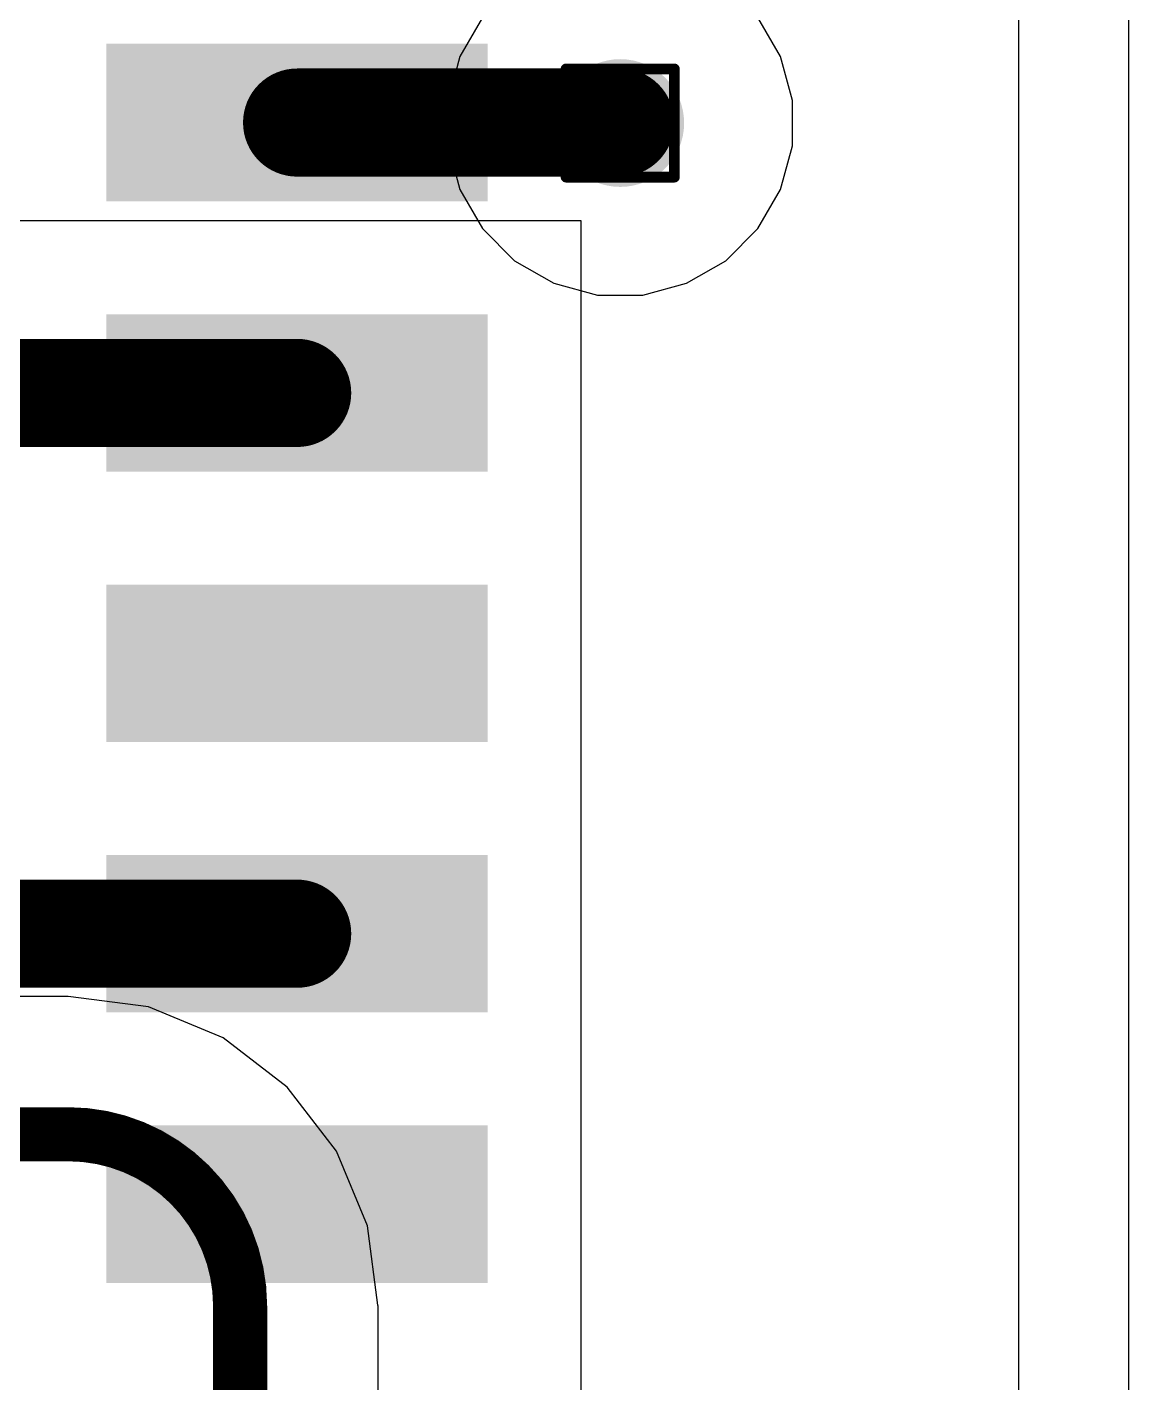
# Model space of a CAD drawing. Header units: inches. Extents: x -5 to 230, y -4 to 159.
# Drawn here: x 65.44 to 70.61, y 48.95 to 55.31 of the extents above; entities that cross this region are included whole.
import ezdxf

# ---------------------------------------------------------------- set-up
doc = ezdxf.new("R2010")
doc.units = ezdxf.units.IN
for name, color, linetype in [('Bottom Layer', 5, 'Continuous'), ('Drill Drawing', 1, 'Continuous'), ('Layer 1', 16, 'Continuous'), ('Layer 2', 76, 'Continuous'), ('Top Layer', 1, 'Continuous'), ('Top Paste', 8, 'Continuous'), ('Top Solder', 216, 'Continuous'), ('Via Holes', 16, 'Continuous')]:
    doc.layers.add(name, color=color, linetype=linetype)

# ---------------------------------------------------------------- blocks, each defined once
blk = doc.blocks.new('SOIC_16_300____37')
at = {"layer": 'Top Layer'}
for points in [[(-5.69999876, 3.474999399999999), (-4.04999952, 3.474999399999999), (-4.04999952, 2.8750006), (-5.69999876, 2.8750006)], [(-5.69999876, 2.2049994), (-4.04999952, 2.2049994), (-4.04999952, 1.6050006), (-5.69999876, 1.6050006)], [(-5.69999876, 0.9349994), (-4.04999952, 0.9349994), (-4.04999952, 0.3350006), (-5.69999876, 0.3350006)], [(-5.69999876, -0.3350006), (-4.04999952, -0.3350006), (-4.04999952, -0.9349994), (-5.69999876, -0.9349994)], [(-5.69999876, -1.6050006), (-4.04999952, -1.6050006), (-4.04999952, -2.2049994), (-5.69999876, -2.2049994)]]:
    blk.add_hatch(color=1, dxfattribs=at).paths.add_polyline_path(points)
at = {"layer": 'Top Paste'}
for points in [[(-5.69999876, 3.474999399999999), (-4.04999952, 3.474999399999999), (-4.04999952, 2.8750006), (-5.69999876, 2.8750006)], [(-5.69999876, 2.2049994), (-4.04999952, 2.2049994), (-4.04999952, 1.6050006), (-5.69999876, 1.6050006)], [(-5.69999876, 0.9349994), (-4.04999952, 0.9349994), (-4.04999952, 0.3350006), (-5.69999876, 0.3350006)], [(-5.69999876, -0.3350006), (-4.04999952, -0.3350006), (-4.04999952, -0.9349994), (-5.69999876, -0.9349994)], [(-5.69999876, -1.6050006), (-4.04999952, -1.6050006), (-4.04999952, -2.2049994), (-5.69999876, -2.2049994)]]:
    blk.add_hatch(color=8, dxfattribs=at).paths.add_polyline_path(points)
at = {"layer": 'Top Solder'}
for points in [[(-5.769998619999999, 3.54499926), (-3.97999966, 3.54499926), (-3.97999966, 2.80500074), (-5.769998619999999, 2.80500074)], [(-5.769998619999999, 2.27499926), (-3.97999966, 2.27499926), (-3.97999966, 1.53500074), (-5.769998619999999, 1.53500074)], [(-5.769998619999999, 1.00499926), (-3.97999966, 1.00499926), (-3.97999966, 0.26500074), (-5.769998619999999, 0.26500074)], [(-5.769998619999999, -0.26500074), (-3.97999966, -0.26500074), (-3.97999966, -1.00499926), (-5.769998619999999, -1.00499926)], [(-5.769998619999999, -1.53500074), (-3.97999966, -1.53500074), (-3.97999966, -2.27499926), (-5.769998619999999, -2.27499926)]]:
    blk.add_hatch(color=216, dxfattribs=at).paths.add_polyline_path(points)

msp = doc.modelspace()

# ---------------------------------------------------------------- hatches: boundary and pattern name
at = {"layer": 'Bottom Layer'}
h = msp.add_hatch(color=5, dxfattribs=at)
edge = h.paths.add_edge_path()
edge.add_arc((68.22439999999999, 54.864), 0.2999994, 0, 360)
at = {"layer": 'Layer 1'}
h = msp.add_hatch(color=16, dxfattribs=at)
edge = h.paths.add_edge_path()
edge.add_arc((68.22439999999999, 54.864), 0.2999994, 0, 360)
at = {"layer": 'Layer 2'}
h = msp.add_hatch(color=76, dxfattribs=at)
edge = h.paths.add_edge_path()
edge.add_arc((68.22439999999999, 54.864), 0.2999994, 0, 360)
at = {"layer": 'Top Layer'}
h = msp.add_hatch(color=1, dxfattribs=at)
edge = h.paths.add_edge_path()
edge.add_arc((68.22439999999999, 54.864), 0.2999994, 0, 360)
at = {"layer": 'Via Holes'}
h = msp.add_hatch(color=7, dxfattribs=at)
edge = h.paths.add_edge_path()
edge.add_arc((68.22439999999999, 54.864), 0.1499997, 0, 360)

# ---------------------------------------------------------------- linework, layer by layer
at = {"layer": 'Bottom Layer'}
for p, q in [((70.09403812, 55.49058244), (70.09404828, 46.74480618)), ((70.612, 46.7363048), (70.61198983999999, 55.49899491999999)), ((65.63308184, 50.76164092), (60.1849317, 50.76164092)), ((66.00955048, 50.71208044), (65.63308184, 50.76164345999999)), ((65.63308184, 50.76164345999999), (65.63308184, 50.76164092)), ((66.36036512, 50.56676958), (66.00955048, 50.71208044)), ((66.66161674, 50.3356118), (66.36036512, 50.56676958)), ((66.89277452, 50.03436018), (66.66161674, 50.3356118)), ((67.03808538, 49.68354554), (66.89277452, 50.03436018)), ((67.08712516, 49.31105708), (67.03808538, 49.68354554)), ((67.08742488, 49.30954832), (67.08712516, 49.31105708)), ((67.08743249999999, 49.30954832), (67.08742488, 49.30954832)), ((67.08765348, 49.30844595999999), (67.08743249999999, 49.30954832)), ((67.08764332, 49.13409781999999), (67.0876484, 49.30843072)), ((67.0876484, 49.30843072), (67.08765348, 49.30844595999999)), ((67.08764586, 49.13202772), (67.08764332, 49.13409781999999)), ((67.08764332, 49.13181943999999), (67.08764586, 49.13202772)), ((67.08764332, 46.14556938), (67.08764332, 49.13181943999999))]:
    msp.add_line(p, q, dxfattribs=at)
for points in [[(31.496, 50.11420253999999, 0.254, 0.254, 0), (65.63308184, 50.1142, 0.254, 0.254, 0)], [(65.63308184, 50.1142, 0.254, 0.254, -0.4137168365698785), (66.44020494, 49.30844595999999, 0.254, 0.254, 0)], [(66.4402024, 40.9347543, 0.254, 0.254, 0), (66.4402024, 49.30844595999999, 0.254, 0.254, 0)]]:
    msp.add_lwpolyline(points, format="xyseb", dxfattribs=at)
for points in [[(65.56958184, 50.1142, 0.127, 0.127, 1), (65.69658184, 50.1142, 0.127, 0.127, 1)], [(65.56958184, 50.1142, 0.127, 0.127, 1), (65.69658184, 50.1142, 0.127, 0.127, 1)], [(66.37670239999999, 49.30844595999999, 0.127, 0.127, 1), (66.5037024, 49.30844595999999, 0.127, 0.127, 1)], [(66.37670494, 49.30844595999999, 0.127, 0.127, 1), (66.50370493999999, 49.30844595999999, 0.127, 0.127, 1)]]:
    msp.add_lwpolyline(points, format="xyseb", close=True, dxfattribs=at)
at = {"layer": 'Drill Drawing'}
for points in [[(67.9704, 55.11799999999999, 0.0508, 0.0508, 0), (68.4784, 55.11799999999999, 0.0508, 0.0508, 0)], [(67.9704, 54.60999999999999, 0.0508, 0.0508, 0), (67.9704, 55.11799999999999, 0.0508, 0.0508, 0)], [(68.4784, 54.60999999999999, 0.0508, 0.0508, 0), (68.4784, 55.11799999999999, 0.0508, 0.0508, 0)], [(68.072, 55.0164, 0.0508, 0.0508, 0), (68.3768, 55.0164, 0.0508, 0.0508, 0)], [(68.072, 54.7116, 0.0508, 0.0508, 0), (68.072, 55.0164, 0.0508, 0.0508, 0)], [(68.3768, 54.7116, 0.0508, 0.0508, 0), (68.3768, 55.0164, 0.0508, 0.0508, 0)], [(68.072, 54.7116, 0.0508, 0.0508, 0), (68.3768, 54.7116, 0.0508, 0.0508, 0)], [(67.9704, 54.60999999999999, 0.0508, 0.0508, 0), (68.4784, 54.60999999999999, 0.0508, 0.0508, 0)]]:
    msp.add_lwpolyline(points, format="xyseb", dxfattribs=at)
for points in [[(67.9577, 55.11799999999999, 0.0254, 0.0254, 1), (67.9831, 55.11799999999999, 0.0254, 0.0254, 1)], [(67.9577, 55.11799999999999, 0.0254, 0.0254, 1), (67.9831, 55.11799999999999, 0.0254, 0.0254, 1)], [(68.4657, 55.11799999999999, 0.0254, 0.0254, 1), (68.49109999999999, 55.11799999999999, 0.0254, 0.0254, 1)], [(68.4657, 55.11799999999999, 0.0254, 0.0254, 1), (68.49109999999999, 55.11799999999999, 0.0254, 0.0254, 1)], [(68.0593, 55.0164, 0.0254, 0.0254, 1), (68.0847, 55.0164, 0.0254, 0.0254, 1)], [(68.0593, 55.0164, 0.0254, 0.0254, 1), (68.0847, 55.0164, 0.0254, 0.0254, 1)], [(68.3641, 55.0164, 0.0254, 0.0254, 1), (68.3895, 55.0164, 0.0254, 0.0254, 1)], [(68.3641, 55.0164, 0.0254, 0.0254, 1), (68.3895, 55.0164, 0.0254, 0.0254, 1)], [(68.0593, 54.7116, 0.0254, 0.0254, 1), (68.0847, 54.7116, 0.0254, 0.0254, 1)], [(68.0593, 54.7116, 0.0254, 0.0254, 1), (68.0847, 54.7116, 0.0254, 0.0254, 1)], [(68.3641, 54.7116, 0.0254, 0.0254, 1), (68.3895, 54.7116, 0.0254, 0.0254, 1)], [(68.3641, 54.7116, 0.0254, 0.0254, 1), (68.3895, 54.7116, 0.0254, 0.0254, 1)], [(67.9577, 54.60999999999999, 0.0254, 0.0254, 1), (67.9831, 54.60999999999999, 0.0254, 0.0254, 1)], [(67.9577, 54.60999999999999, 0.0254, 0.0254, 1), (67.9831, 54.60999999999999, 0.0254, 0.0254, 1)], [(68.4657, 54.60999999999999, 0.0254, 0.0254, 1), (68.49109999999999, 54.60999999999999, 0.0254, 0.0254, 1)], [(68.4657, 54.60999999999999, 0.0254, 0.0254, 1), (68.49109999999999, 54.60999999999999, 0.0254, 0.0254, 1)]]:
    msp.add_lwpolyline(points, format="xyseb", close=True, dxfattribs=at)
at = {"layer": 'Layer 2'}
for p, q in [((67.57784046, 55.36012295999999), (67.47146526, 55.17587644)), ((68.97733473999999, 55.17587644), (68.87095953999999, 55.36012295999999)), ((67.47146526, 55.17587644), (67.4164006, 54.97037519999999)), ((69.0323994, 54.97037519999999), (68.97733473999999, 55.17587644)), ((67.4164006, 54.97037519999999), (67.4164006, 54.75762479999999)), ((69.0323994, 54.75762479999999), (69.0323994, 54.97037519999999)), ((67.4164006, 54.75762479999999), (67.47146526, 54.55212356)), ((68.97733473999999, 54.55212356), (69.0323994, 54.75762479999999)), ((67.47146526, 54.55212356), (67.57784046, 54.36787704)), ((68.87095953999999, 54.36787704), (68.97733473999999, 54.55212356)), ((67.57784046, 54.36787704), (67.72827704, 54.21744045999999)), ((68.72052296, 54.21744045999999), (68.87095953999999, 54.36787704)), ((67.72827704, 54.21744045999999), (67.91252356, 54.11106526)), ((68.53627644, 54.11106526), (68.72052296, 54.21744045999999)), ((67.91252356, 54.11106526), (68.11802479999999, 54.0560006)), ((68.33077519999999, 54.0560006), (68.53627644, 54.11106526)), ((68.11802479999999, 54.0560006), (68.33077519999999, 54.0560006))]:
    msp.add_line(p, q, dxfattribs=at)
at = {"layer": 'Top Layer'}
for p, q in [((68.04085452, 54.40419649999999), (65.37485527999999, 54.40419649999999)), ((68.04085452, 52.7881977), (68.04085452, 54.40419649999999)), ((68.04085452, 51.51819769999999), (68.04085452, 52.7881977)), ((68.04085452, 50.2481977), (68.04085452, 51.51819769999999)), ((68.04085452, 48.9781977), (68.04085452, 50.2481977)), ((68.04085452, 47.7081977), (68.04085452, 48.9781977))]:
    msp.add_line(p, q, dxfattribs=at)
for points in [[(66.7078549, 54.86619709999999, 0.508, 0.508, 0), (68.22439999999999, 54.86619709999999, 0.508, 0.508, 0)], [(68.22439999999999, 54.864, 0.254, 0.254, 0), (68.22439999999999, 54.86619709999999, 0.254, 0.254, 0)], [(64.24041508, 53.5961971, 0.508, 0.508, 0), (66.7078549, 53.5961971, 0.508, 0.508, 0)], [(64.24041508, 51.05619709999999, 0.508, 0.508, 0), (66.7078549, 51.05619709999999, 0.508, 0.508, 0)]]:
    msp.add_lwpolyline(points, format="xyseb", dxfattribs=at)
for points in [[(66.5808549, 54.86619709999999, 0.254, 0.254, 1), (66.8348549, 54.86619709999999, 0.254, 0.254, 1)], [(68.0974, 54.86619709999999, 0.254, 0.254, 1), (68.3514, 54.86619709999999, 0.254, 0.254, 1)], [(68.1609, 54.86619709999999, 0.127, 0.127, 1), (68.2879, 54.86619709999999, 0.127, 0.127, 1)], [(68.1609, 54.864, 0.127, 0.127, 1), (68.2879, 54.864, 0.127, 0.127, 1)], [(66.5808549, 53.5961971, 0.254, 0.254, 1), (66.8348549, 53.5961971, 0.254, 0.254, 1)], [(66.5808549, 51.05619709999999, 0.254, 0.254, 1), (66.8348549, 51.05619709999999, 0.254, 0.254, 1)]]:
    msp.add_lwpolyline(points, format="xyseb", close=True, dxfattribs=at)

# ---------------------------------------------------------------- block references
msp.add_blockref('SOIC_16_300____37', (71.58285403999999, 51.69119709999999))

doc.saveas('drawing.dxf')
